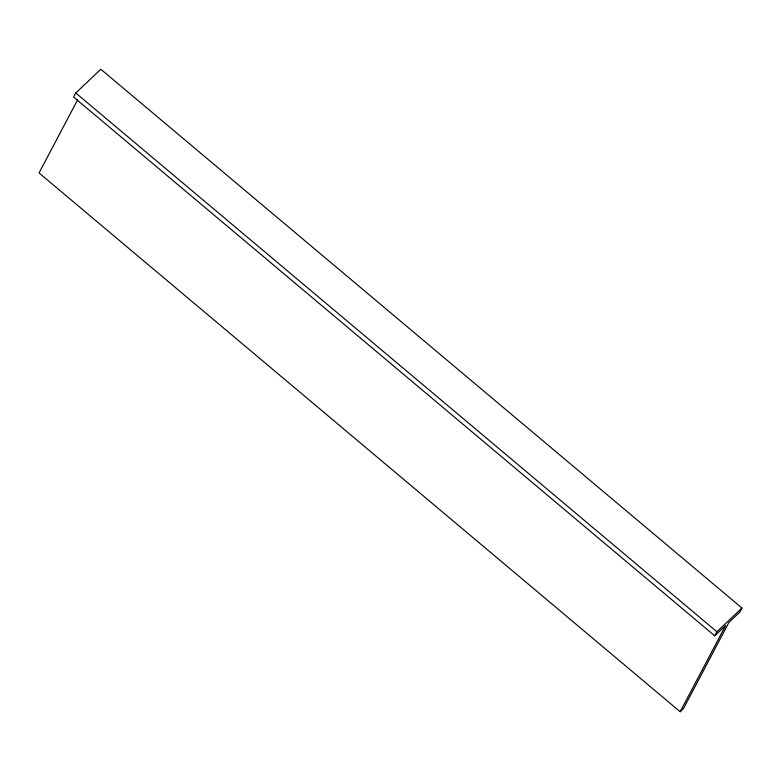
<?xml version="1.0" encoding="UTF-8"?>
<svg xmlns="http://www.w3.org/2000/svg" width="781" height="781" viewBox="0 0 781 781"><rect width="100%" height="100%" fill="white"/><g stroke="black" fill="none" stroke-linecap="round" stroke-linejoin="round"><path stroke-width="1.17" d="M680.173 711.735L683.434 708.65L728.898 622.418L739.812 612.099L741.95 608.038L100.827 69.265L75.747 92.988L73.609 97.049L714.732 635.822L725.637 625.503L680.173 711.735L39.05 172.962L77.7 99.665M714.732 635.822L716.87 631.761L741.95 608.038M75.747 92.988L716.87 631.761"/></g></svg>
